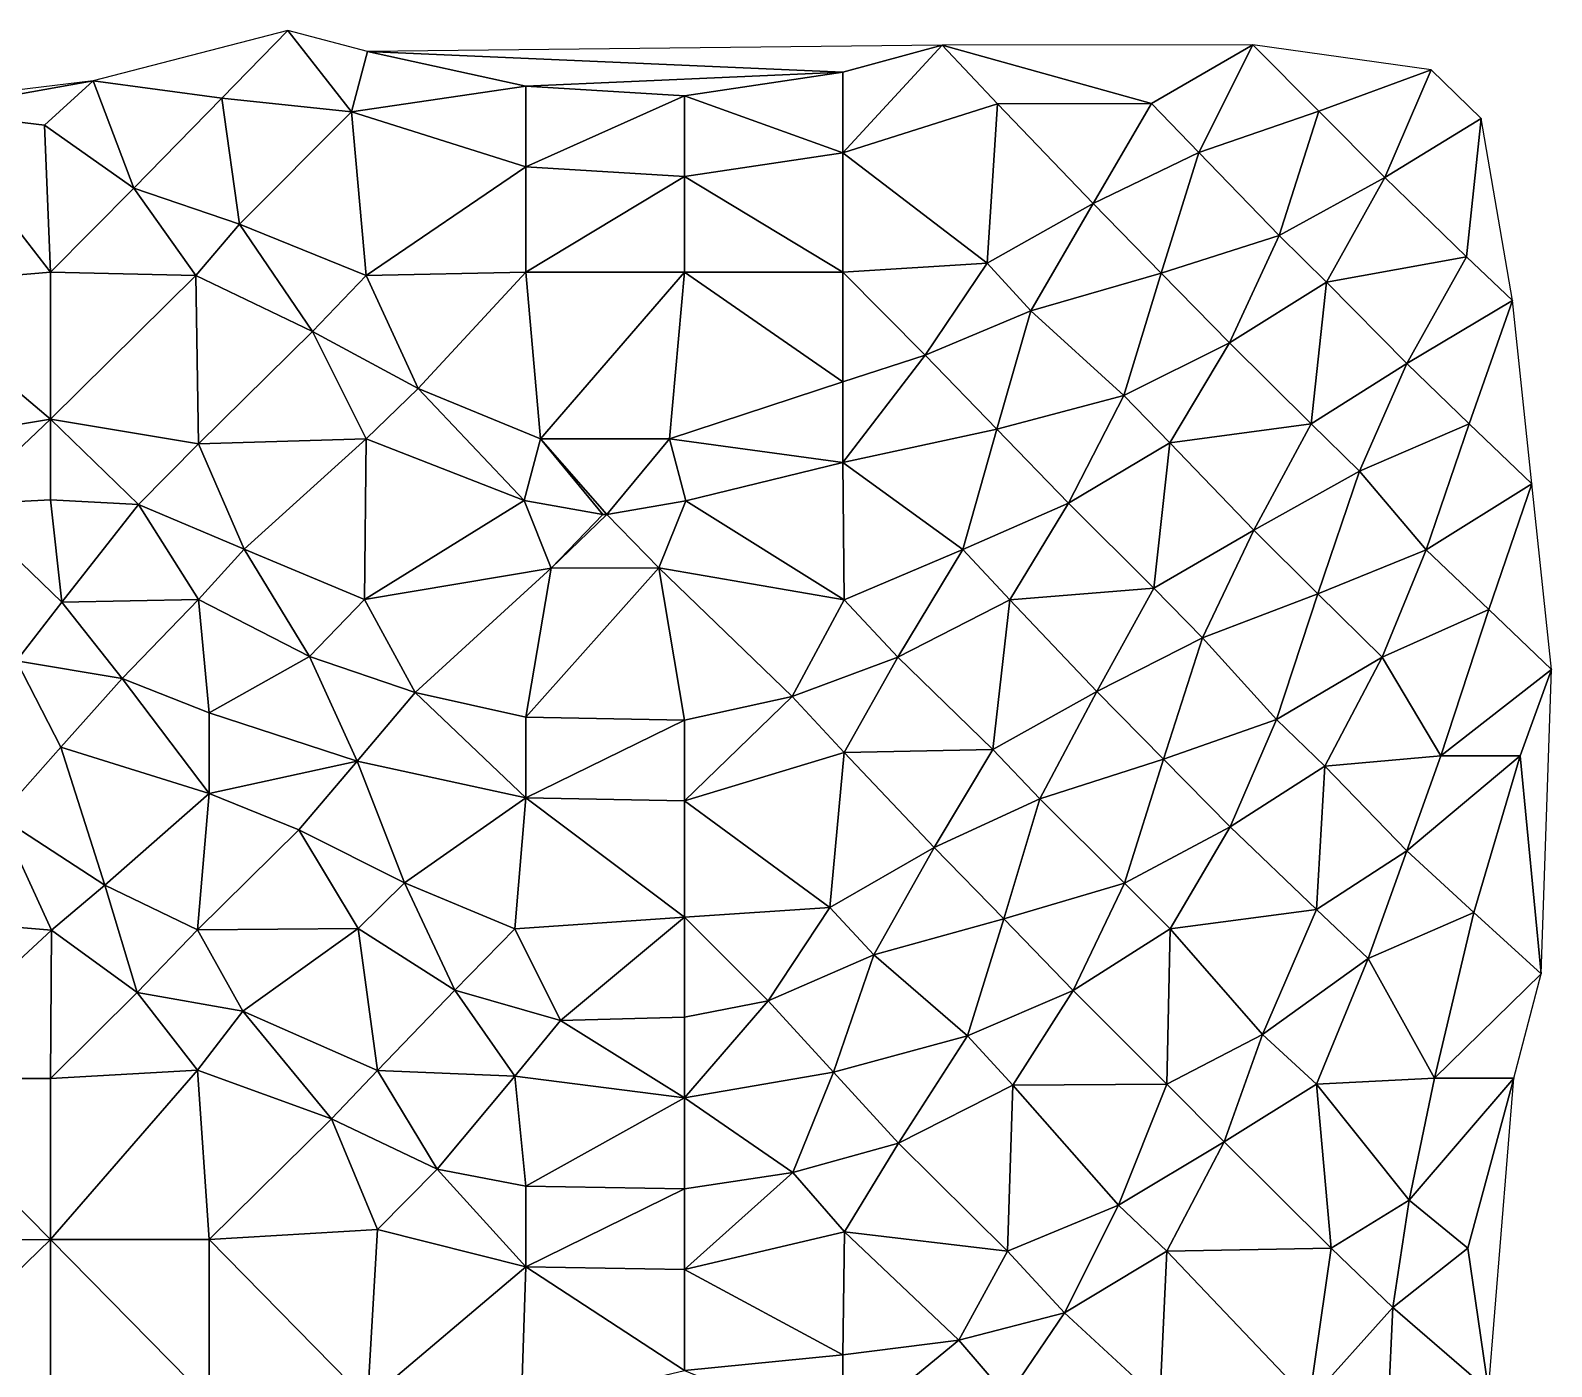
# Model space of a CAD drawing. Header units: metres. Extents: x 246065 to 246544, y 6709082 to 6709570.
# Drawn here: x 246255.7 to 246543.5, y 6709317.1 to 6709569.9 of the extents above; entities that cross this region are included whole.
import ezdxf

# ---------------------------------------------------------------- set-up
doc = ezdxf.new("R2010")
doc.units = ezdxf.units.M

msp = doc.modelspace()

# ---------------------------------------------------------------- linework, layer by layer
for points in [[(246304.37, 6709569.91, 21.31), (246267.54, 6709560.38, 18.82), (246291.9, 6709557.12, 19.97)], [(246316.45, 6709554.53, 20.77), (246304.37, 6709569.91, 21.31), (246291.9, 6709557.12, 19.97)], [(246319.45, 6709565.92, 21.6), (246304.37, 6709569.91, 21.31), (246316.45, 6709554.53, 20.77)], [(246428.21, 6709567.12, 21.48), (246319.45, 6709565.92, 21.6), (246409.4, 6709561.99, 21.83)], [(246428.21, 6709567.12, 21.48), (246409.4, 6709561.99, 21.83), (246409.4, 6709546.73, 20.98)], [(246428.21, 6709567.12, 21.48), (246409.4, 6709546.73, 20.98), (246438.68, 6709556.05, 20.41)], [(246486.98, 6709567.19, 18.32), (246428.21, 6709567.12, 21.48), (246467.81, 6709556.09, 18.85)], [(246467.81, 6709556.09, 18.85), (246428.21, 6709567.12, 21.48), (246438.68, 6709556.05, 20.41)], [(246486.98, 6709567.19, 18.32), (246467.81, 6709556.09, 18.85), (246476.76, 6709546.84, 17.67)], [(246486.98, 6709567.19, 18.32), (246476.76, 6709546.84, 17.67), (246499.48, 6709554.65, 16.61)], [(246486.98, 6709567.19, 18.32), (246499.48, 6709554.65, 16.61), (246520.72, 6709562.45, 15.5)], [(246349.43, 6709559.38, 21.98), (246319.45, 6709565.92, 21.6), (246316.45, 6709554.53, 20.77)], [(246409.4, 6709561.99, 21.83), (246319.45, 6709565.92, 21.6), (246349.43, 6709559.38, 21.98)], [(246267.54, 6709560.38, 18.82), (246220.83, 6709554.71, 14.14), (246235.81, 6709554.71, 15.84)], [(246267.54, 6709560.38, 18.82), (246235.81, 6709554.71, 15.84), (246258.31, 6709552, 17.78)], [(246267.54, 6709560.38, 18.82), (246258.31, 6709552, 17.78), (246275.25, 6709540.04, 18.1)], [(246291.9, 6709557.12, 19.97), (246267.54, 6709560.38, 18.82), (246275.25, 6709540.04, 18.1)], [(246409.4, 6709561.99, 21.83), (246349.43, 6709559.38, 21.98), (246379.42, 6709557.54, 22.08)], [(246409.4, 6709561.99, 21.83), (246379.42, 6709557.54, 22.08), (246409.4, 6709546.73, 20.98)], [(246520.72, 6709562.45, 15.5), (246499.48, 6709554.65, 16.61), (246511.98, 6709542.11, 14.78)], [(246520.72, 6709562.45, 15.5), (246511.98, 6709542.11, 14.78), (246530.17, 6709553.25, 14.08)], [(246349.43, 6709559.38, 21.98), (246316.45, 6709554.53, 20.77), (246349.43, 6709544.12, 21.13)], [(246379.42, 6709557.54, 22.08), (246349.43, 6709559.38, 21.98), (246349.43, 6709544.12, 21.13)], [(246379.42, 6709557.54, 22.08), (246349.43, 6709544.12, 21.13), (246379.42, 6709542.28, 21.26)], [(246409.4, 6709546.73, 20.98), (246379.42, 6709557.54, 22.08), (246379.42, 6709542.28, 21.26)], [(246259.47, 6709524.19, 16.64), (246235.81, 6709554.71, 15.84), (246229.56, 6709521.66, 15.24)], [(246258.31, 6709552, 17.78), (246235.81, 6709554.71, 15.84), (246259.47, 6709524.19, 16.64)], [(246291.9, 6709557.12, 19.97), (246275.25, 6709540.04, 18.1), (246295.25, 6709533.25, 18.49)], [(246316.45, 6709554.53, 20.77), (246291.9, 6709557.12, 19.97), (246295.25, 6709533.25, 18.49)], [(246438.68, 6709556.05, 20.41), (246409.4, 6709546.73, 20.98), (246436.74, 6709525.88, 18.68)], [(246456.77, 6709537.17, 18.29), (246438.68, 6709556.05, 20.41), (246436.74, 6709525.88, 18.68)], [(246467.81, 6709556.09, 18.85), (246438.68, 6709556.05, 20.41), (246456.77, 6709537.17, 18.29)], [(246467.81, 6709556.09, 18.85), (246456.77, 6709537.17, 18.29), (246476.76, 6709546.84, 17.67)], [(246499.48, 6709554.65, 16.61), (246476.76, 6709546.84, 17.67), (246491.99, 6709531.13, 15.55)], [(246499.48, 6709554.65, 16.61), (246491.99, 6709531.13, 15.55), (246511.98, 6709542.11, 14.78)], [(246275.25, 6709540.04, 18.1), (246258.31, 6709552, 17.78), (246259.47, 6709524.19, 16.64)], [(246316.45, 6709554.53, 20.77), (246295.25, 6709533.25, 18.49), (246319.19, 6709523.53, 18.96)], [(246349.43, 6709544.12, 21.13), (246316.45, 6709554.53, 20.77), (246319.19, 6709523.53, 18.96)], [(246530.17, 6709553.25, 14.08), (246511.98, 6709542.11, 14.78), (246527.4, 6709527.07, 12.45)], [(246530.17, 6709553.25, 14.08), (246527.4, 6709527.07, 12.45), (246536.1, 6709518.82, 11.08)], [(246409.4, 6709546.73, 20.98), (246379.42, 6709542.28, 21.26), (246409.4, 6709524.19, 19.72)], [(246436.74, 6709525.88, 18.68), (246409.4, 6709546.73, 20.98), (246409.4, 6709524.19, 19.72)], [(246456.77, 6709537.17, 18.29), (246469.66, 6709523.98, 16.64), (246476.76, 6709546.84, 17.67)], [(246491.99, 6709531.13, 15.55), (246476.76, 6709546.84, 17.67), (246469.66, 6709523.98, 16.64)], [(246349.43, 6709544.12, 21.13), (246319.19, 6709523.53, 18.96), (246349.43, 6709524.19, 20.1)], [(246379.42, 6709542.28, 21.26), (246349.43, 6709544.12, 21.13), (246349.43, 6709524.19, 20.1)], [(246379.42, 6709542.28, 21.26), (246349.43, 6709524.19, 20.1), (246379.42, 6709524.19, 20.33)], [(246409.4, 6709524.19, 19.72), (246379.42, 6709542.28, 21.26), (246379.42, 6709524.19, 20.33)], [(246511.98, 6709542.11, 14.78), (246491.99, 6709531.13, 15.55), (246500.93, 6709522.25, 14.27)], [(246527.4, 6709527.07, 12.45), (246511.98, 6709542.11, 14.78), (246500.93, 6709522.25, 14.27)], [(246275.25, 6709540.04, 18.1), (246259.47, 6709524.19, 16.64), (246286.94, 6709523.53, 17.48)], [(246295.25, 6709533.25, 18.49), (246275.25, 6709540.04, 18.1), (246286.94, 6709523.53, 17.48)], [(246456.77, 6709537.17, 18.29), (246436.74, 6709525.88, 18.68), (246444.97, 6709516.83, 17.66)], [(246456.77, 6709537.17, 18.29), (246444.97, 6709516.83, 17.66), (246469.66, 6709523.98, 16.64)], [(246309.02, 6709512.91, 17.88), (246295.25, 6709533.25, 18.49), (246286.94, 6709523.53, 17.48)], [(246319.19, 6709523.53, 18.96), (246295.25, 6709533.25, 18.49), (246309.02, 6709512.91, 17.88)], [(246491.99, 6709531.13, 15.55), (246469.66, 6709523.98, 16.64), (246482.55, 6709510.78, 14.84)], [(246491.99, 6709531.13, 15.55), (246482.55, 6709510.78, 14.84), (246500.93, 6709522.25, 14.27)], [(246436.74, 6709525.88, 18.68), (246409.4, 6709524.19, 19.72), (246424.98, 6709508.46, 18.17)], [(246436.74, 6709525.88, 18.68), (246424.98, 6709508.46, 18.17), (246444.97, 6709516.83, 17.66)], [(246527.4, 6709527.07, 12.45), (246500.93, 6709522.25, 14.27), (246516.11, 6709506.86, 11.94)], [(246527.4, 6709527.07, 12.45), (246516.11, 6709506.86, 11.94), (246536.1, 6709518.82, 11.08)], [(246259.47, 6709524.19, 16.64), (246229.56, 6709521.66, 15.24), (246259.48, 6709496.36, 15.52)], [(246286.94, 6709523.53, 17.48), (246259.47, 6709524.19, 16.64), (246259.48, 6709496.36, 15.52)], [(246286.94, 6709523.53, 17.48), (246259.48, 6709496.36, 15.52), (246287.47, 6709491.71, 15.85)], [(246309.02, 6709512.91, 17.88), (246286.94, 6709523.53, 17.48), (246287.47, 6709491.71, 15.85)], [(246319.19, 6709523.53, 18.96), (246309.02, 6709512.91, 17.88), (246329.01, 6709502.15, 18.42)], [(246349.43, 6709524.19, 20.1), (246319.19, 6709523.53, 18.96), (246329.01, 6709502.15, 18.42)], [(246349.43, 6709524.19, 20.1), (246329.01, 6709502.15, 18.42), (246352.16, 6709492.65, 18.79)], [(246379.42, 6709524.19, 20.33), (246349.43, 6709524.19, 20.1), (246352.16, 6709492.65, 18.79)], [(246379.42, 6709524.19, 20.33), (246352.16, 6709492.65, 18.79), (246376.61, 6709492.6, 18.79)], [(246379.42, 6709524.19, 20.33), (246376.61, 6709492.6, 18.79), (246409.4, 6709503.42, 18.52)], [(246409.4, 6709524.19, 19.72), (246379.42, 6709524.19, 20.33), (246409.4, 6709503.42, 18.52)], [(246424.98, 6709508.46, 18.17), (246409.4, 6709524.19, 19.72), (246409.4, 6709503.42, 18.52)], [(246469.66, 6709523.98, 16.64), (246444.97, 6709516.83, 17.66), (246462.56, 6709500.83, 15.53)], [(246469.66, 6709523.98, 16.64), (246462.56, 6709500.83, 15.53), (246482.55, 6709510.78, 14.84)], [(246259.48, 6709496.36, 15.52), (246229.56, 6709521.66, 15.24), (246231.26, 6709491.69, 15.73)], [(246500.93, 6709522.25, 14.27), (246482.55, 6709510.78, 14.84), (246498.03, 6709495.48, 12.6)], [(246500.93, 6709522.25, 14.27), (246498.03, 6709495.48, 12.6), (246516.11, 6709506.86, 11.94)], [(246516.11, 6709506.86, 11.94), (246527.94, 6709495.47, 10.1), (246536.1, 6709518.82, 11.08)], [(246536.1, 6709518.82, 11.08), (246527.94, 6709495.47, 10.1), (246539.77, 6709484.09, 8.2)], [(246444.97, 6709516.83, 17.66), (246424.98, 6709508.46, 18.17), (246438.54, 6709494.46, 16.6)], [(246444.97, 6709516.83, 17.66), (246438.54, 6709494.46, 16.6), (246462.56, 6709500.83, 15.53)], [(246309.02, 6709512.91, 17.88), (246287.47, 6709491.71, 15.85), (246319.18, 6709492.65, 17.62)], [(246309.02, 6709512.91, 17.88), (246319.18, 6709492.65, 17.62), (246329.01, 6709502.15, 18.42)], [(246482.55, 6709510.78, 14.84), (246462.56, 6709500.83, 15.53), (246471.28, 6709491.86, 14.34)], [(246498.03, 6709495.48, 12.6), (246482.55, 6709510.78, 14.84), (246471.28, 6709491.86, 14.34)], [(246424.98, 6709508.46, 18.17), (246409.4, 6709503.42, 18.52), (246409.41, 6709488.16, 17.63)], [(246424.98, 6709508.46, 18.17), (246409.41, 6709488.16, 17.63), (246438.54, 6709494.46, 16.6)], [(246516.11, 6709506.86, 11.94), (246498.03, 6709495.48, 12.6), (246507.14, 6709486.51, 11.22)], [(246516.11, 6709506.86, 11.94), (246507.14, 6709486.51, 11.22), (246527.94, 6709495.47, 10.1)], [(246409.4, 6709503.42, 18.52), (246376.61, 6709492.6, 18.79), (246409.41, 6709488.16, 17.63)], [(246329.01, 6709502.15, 18.42), (246319.18, 6709492.65, 17.62), (246349.1, 6709480.95, 18.22)], [(246352.16, 6709492.65, 18.79), (246329.01, 6709502.15, 18.42), (246349.1, 6709480.95, 18.22)], [(246462.56, 6709500.83, 15.53), (246438.54, 6709494.46, 16.6), (246452.1, 6709480.48, 14.83)], [(246462.56, 6709500.83, 15.53), (246452.1, 6709480.48, 14.83), (246471.28, 6709491.86, 14.34)], [(246259.48, 6709496.36, 15.52), (246231.26, 6709491.69, 15.73), (246242.44, 6709480.19, 14.9)], [(246259.48, 6709496.36, 15.52), (246242.44, 6709480.19, 14.9), (246259.48, 6709481.11, 14.64)], [(246287.47, 6709491.71, 15.85), (246259.48, 6709496.36, 15.52), (246276.13, 6709480.22, 14.87)], [(246276.13, 6709480.22, 14.87), (246259.48, 6709496.36, 15.52), (246259.48, 6709481.11, 14.64)], [(246438.54, 6709494.46, 16.6), (246409.41, 6709488.16, 17.63), (246432.11, 6709471.67, 15.44)], [(246438.54, 6709494.46, 16.6), (246432.11, 6709471.67, 15.44), (246452.1, 6709480.48, 14.83)], [(246498.03, 6709495.48, 12.6), (246471.28, 6709491.86, 14.34), (246487.15, 6709475.34, 12.01)], [(246498.03, 6709495.48, 12.6), (246487.15, 6709475.34, 12.01), (246507.14, 6709486.51, 11.22)], [(246527.94, 6709495.47, 10.1), (246507.14, 6709486.51, 11.22), (246519.78, 6709471.64, 9.1)], [(246527.94, 6709495.47, 10.1), (246519.78, 6709471.64, 9.1), (246539.77, 6709484.09, 8.2)], [(246287.47, 6709491.71, 15.85), (246276.13, 6709480.22, 14.87), (246296.12, 6709471.76, 15.34)], [(246319.18, 6709492.65, 17.62), (246287.47, 6709491.71, 15.85), (246296.12, 6709471.76, 15.34)], [(246319.18, 6709492.65, 17.62), (246296.12, 6709471.76, 15.34), (246318.86, 6709462.2, 16.3)], [(246349.1, 6709480.95, 18.22), (246319.18, 6709492.65, 17.62), (246318.86, 6709462.2, 16.3)], [(246352.16, 6709492.65, 18.79), (246349.1, 6709480.95, 18.22), (246363.98, 6709478.33, 18.14)], [(246376.61, 6709492.6, 18.79), (246352.16, 6709492.65, 18.79), (246364.74, 6709478.33, 18.14)], [(246364.74, 6709478.33, 18.14), (246352.16, 6709492.65, 18.79), (246363.98, 6709478.33, 18.14)], [(246376.61, 6709492.6, 18.79), (246364.74, 6709478.33, 18.14), (246379.66, 6709480.89, 18.12)], [(246376.61, 6709492.6, 18.79), (246379.66, 6709480.89, 18.12), (246409.41, 6709488.16, 17.63)], [(246471.28, 6709491.86, 14.34), (246452.1, 6709480.48, 14.83), (246468.22, 6709464.36, 12.63)], [(246487.15, 6709475.34, 12.01), (246471.28, 6709491.86, 14.34), (246468.22, 6709464.36, 12.63)], [(246409.41, 6709488.16, 17.63), (246379.66, 6709480.89, 18.12), (246409.65, 6709462.16, 16)], [(246432.11, 6709471.67, 15.44), (246409.41, 6709488.16, 17.63), (246409.65, 6709462.16, 16)], [(246487.15, 6709475.34, 12.01), (246499.3, 6709463.32, 10.22), (246507.14, 6709486.51, 11.22)], [(246519.78, 6709471.64, 9.1), (246507.14, 6709486.51, 11.22), (246499.3, 6709463.32, 10.22)], [(246539.77, 6709484.09, 8.2), (246519.78, 6709471.64, 9.1), (246531.65, 6709460.31, 7.25)], [(246539.77, 6709484.09, 8.2), (246531.65, 6709460.31, 7.25), (246543.52, 6709448.98, 5.37)], [(246259.48, 6709481.11, 14.64), (246242.44, 6709480.19, 14.9), (246261.6, 6709461.73, 12.84)], [(246261.6, 6709461.73, 12.84), (246242.44, 6709480.19, 14.9), (246253.01, 6709450.59, 11.25)], [(246276.13, 6709480.22, 14.87), (246259.48, 6709481.11, 14.64), (246261.6, 6709461.73, 12.84)], [(246276.13, 6709480.22, 14.87), (246261.6, 6709461.73, 12.84), (246287.46, 6709462.22, 14.17)], [(246276.13, 6709480.22, 14.87), (246287.46, 6709462.22, 14.17), (246296.12, 6709471.76, 15.34)], [(246349.1, 6709480.95, 18.22), (246318.86, 6709462.2, 16.3), (246354.2, 6709468.18, 17.68)], [(246363.98, 6709478.33, 18.14), (246349.1, 6709480.95, 18.22), (246354.2, 6709468.18, 17.68)], [(246364.74, 6709478.33, 18.14), (246374.58, 6709468.19, 17.54), (246379.66, 6709480.89, 18.12)], [(246409.65, 6709462.16, 16), (246379.66, 6709480.89, 18.12), (246374.58, 6709468.19, 17.54)], [(246452.1, 6709480.48, 14.83), (246432.11, 6709471.67, 15.44), (246441.02, 6709462.16, 14.28)], [(246468.22, 6709464.36, 12.63), (246452.1, 6709480.48, 14.83), (246441.02, 6709462.16, 14.28)], [(246364.74, 6709478.33, 18.14), (246363.98, 6709478.33, 18.14), (246354.2, 6709468.18, 17.68)], [(246364.74, 6709478.33, 18.14), (246354.2, 6709468.18, 17.68), (246374.58, 6709468.19, 17.54)], [(246487.15, 6709475.34, 12.01), (246468.22, 6709464.36, 12.63), (246477.45, 6709454.99, 11.3)], [(246487.15, 6709475.34, 12.01), (246477.45, 6709454.99, 11.3), (246499.3, 6709463.32, 10.22)], [(246308.49, 6709451.41, 14.81), (246296.12, 6709471.76, 15.34), (246287.46, 6709462.22, 14.17)], [(246318.86, 6709462.2, 16.3), (246296.12, 6709471.76, 15.34), (246308.49, 6709451.41, 14.81)], [(246432.11, 6709471.67, 15.44), (246409.65, 6709462.16, 16), (246419.8, 6709451.32, 14.75)], [(246432.11, 6709471.67, 15.44), (246419.8, 6709451.32, 14.75), (246441.02, 6709462.16, 14.28)], [(246519.78, 6709471.64, 9.1), (246499.3, 6709463.32, 10.22), (246511.44, 6709451.3, 8.38)], [(246519.78, 6709471.64, 9.1), (246511.44, 6709451.3, 8.38), (246531.65, 6709460.31, 7.25)], [(246354.2, 6709468.18, 17.68), (246318.86, 6709462.2, 16.3), (246328.49, 6709444.62, 15.33)], [(246354.2, 6709468.18, 17.68), (246328.49, 6709444.62, 15.33), (246349.43, 6709439.96, 15.64)], [(246374.58, 6709468.19, 17.54), (246354.2, 6709468.18, 17.68), (246349.43, 6709439.96, 15.64)], [(246374.58, 6709468.19, 17.54), (246349.43, 6709439.96, 15.64), (246379.42, 6709439.38, 15.67)], [(246409.65, 6709462.16, 16), (246374.58, 6709468.19, 17.54), (246399.81, 6709443.86, 15.24)], [(246374.58, 6709468.19, 17.54), (246379.42, 6709439.38, 15.67), (246399.81, 6709443.86, 15.24)], [(246468.22, 6709464.36, 12.63), (246441.02, 6709462.16, 14.28), (246457.46, 6709444.82, 12)], [(246468.22, 6709464.36, 12.63), (246457.46, 6709444.82, 12), (246477.45, 6709454.99, 11.3)], [(246499.3, 6709463.32, 10.22), (246477.45, 6709454.99, 11.3), (246491.45, 6709439.55, 9.18)], [(246499.3, 6709463.32, 10.22), (246491.45, 6709439.55, 9.18), (246511.44, 6709451.3, 8.38)], [(246261.6, 6709461.73, 12.84), (246253.01, 6709450.59, 11.25), (246273, 6709447.29, 11.83)], [(246287.46, 6709462.22, 14.17), (246261.6, 6709461.73, 12.84), (246273, 6709447.29, 11.83)], [(246287.46, 6709462.22, 14.17), (246273, 6709447.29, 11.83), (246289.46, 6709440.77, 12.46)], [(246308.49, 6709451.41, 14.81), (246287.46, 6709462.22, 14.17), (246289.46, 6709440.77, 12.46)], [(246318.86, 6709462.2, 16.3), (246308.49, 6709451.41, 14.81), (246328.49, 6709444.62, 15.33)], [(246409.65, 6709462.16, 16), (246399.81, 6709443.86, 15.24), (246419.8, 6709451.32, 14.75)], [(246441.02, 6709462.16, 14.28), (246419.8, 6709451.32, 14.75), (246437.77, 6709433.85, 12.53)], [(246441.02, 6709462.16, 14.28), (246437.77, 6709433.85, 12.53), (246457.46, 6709444.82, 12)], [(246531.65, 6709460.31, 7.25), (246511.44, 6709451.3, 8.38), (246522.56, 6709432.65, 6.17)], [(246531.65, 6709460.31, 7.25), (246522.56, 6709432.65, 6.17), (246543.52, 6709448.98, 5.37)], [(246477.45, 6709454.99, 11.3), (246457.46, 6709444.82, 12), (246470.06, 6709432.01, 10.25)], [(246477.45, 6709454.99, 11.3), (246470.06, 6709432.01, 10.25), (246491.45, 6709439.55, 9.18)], [(246308.49, 6709451.41, 14.81), (246289.46, 6709440.77, 12.46), (246317.48, 6709431.64, 13.47)], [(246308.49, 6709451.41, 14.81), (246317.48, 6709431.64, 13.47), (246328.49, 6709444.62, 15.33)], [(246419.8, 6709451.32, 14.75), (246399.81, 6709443.86, 15.24), (246409.65, 6709433.27, 14.1)], [(246437.77, 6709433.85, 12.53), (246419.8, 6709451.32, 14.75), (246409.65, 6709433.27, 14.1)], [(246511.44, 6709451.3, 8.38), (246491.45, 6709439.55, 9.18), (246500.61, 6709430.68, 7.88)], [(246511.44, 6709451.3, 8.38), (246500.61, 6709430.68, 7.88), (246522.56, 6709432.65, 6.17)], [(246253.01, 6709450.59, 11.25), (246249.75, 6709421.14, 8.05), (246261.4, 6709434.26, 9.6)], [(246253.01, 6709450.59, 11.25), (246261.4, 6709434.26, 9.6), (246273, 6709447.29, 11.83)], [(246543.52, 6709448.98, 5.37), (246522.56, 6709432.65, 6.17), (246537.56, 6709432.65, 4.82)], [(246543.52, 6709448.98, 5.37), (246537.56, 6709432.65, 4.82), (246541.52, 6709391.42, 2)], [(246273, 6709447.29, 11.83), (246261.4, 6709434.26, 9.6), (246289.47, 6709425.51, 11.14)], [(246289.46, 6709440.77, 12.46), (246273, 6709447.29, 11.83), (246289.47, 6709425.51, 11.14)], [(246349.43, 6709424.71, 14.5), (246328.49, 6709444.62, 15.33), (246317.48, 6709431.64, 13.47)], [(246349.43, 6709439.96, 15.64), (246328.49, 6709444.62, 15.33), (246349.43, 6709424.71, 14.5)], [(246399.81, 6709443.86, 15.24), (246379.42, 6709439.38, 15.67), (246379.42, 6709424.12, 14.78)], [(246399.81, 6709443.86, 15.24), (246379.42, 6709424.12, 14.78), (246409.65, 6709433.27, 14.1)], [(246457.46, 6709444.82, 12), (246437.77, 6709433.85, 12.53), (246446.68, 6709424.48, 11.31)], [(246457.46, 6709444.82, 12), (246446.68, 6709424.48, 11.31), (246470.06, 6709432.01, 10.25)], [(246317.48, 6709431.64, 13.47), (246289.46, 6709440.77, 12.46), (246289.47, 6709425.51, 11.14)], [(246379.42, 6709439.38, 15.67), (246349.43, 6709439.96, 15.64), (246349.43, 6709424.71, 14.5)], [(246491.45, 6709439.55, 9.18), (246470.06, 6709432.01, 10.25), (246482.67, 6709419.2, 8.49)], [(246491.45, 6709439.55, 9.18), (246482.67, 6709419.2, 8.49), (246500.61, 6709430.68, 7.88)], [(246379.42, 6709439.38, 15.67), (246349.43, 6709424.71, 14.5), (246379.42, 6709424.12, 14.78)], [(246261.4, 6709434.26, 9.6), (246249.75, 6709421.14, 8.05), (246269.73, 6709408.2, 9.11)], [(246289.47, 6709425.51, 11.14), (246261.4, 6709434.26, 9.6), (246269.73, 6709408.2, 9.11)], [(246437.77, 6709433.85, 12.53), (246409.65, 6709433.27, 14.1), (246426.69, 6709415.32, 11.93)], [(246437.77, 6709433.85, 12.53), (246426.69, 6709415.32, 11.93), (246446.68, 6709424.48, 11.31)], [(246317.48, 6709431.64, 13.47), (246289.47, 6709425.51, 11.14), (246306.46, 6709418.66, 11.68)], [(246317.48, 6709431.64, 13.47), (246306.46, 6709418.66, 11.68), (246326.46, 6709408.64, 12.07)], [(246349.43, 6709424.71, 14.5), (246317.48, 6709431.64, 13.47), (246326.46, 6709408.64, 12.07)], [(246409.65, 6709433.27, 14.1), (246379.42, 6709424.12, 14.78), (246406.94, 6709403.94, 12.37)], [(246426.69, 6709415.32, 11.93), (246409.65, 6709433.27, 14.1), (246406.94, 6709403.94, 12.37)], [(246470.06, 6709432.01, 10.25), (246446.68, 6709424.48, 11.31), (246462.68, 6709408.56, 9.2)], [(246470.06, 6709432.01, 10.25), (246462.68, 6709408.56, 9.2), (246482.67, 6709419.2, 8.49)], [(246522.56, 6709432.65, 6.17), (246500.61, 6709430.68, 7.88), (246516.12, 6709414.65, 5.59)], [(246516.12, 6709414.65, 5.59), (246528.82, 6709403.03, 3.81), (246537.56, 6709432.65, 4.82)], [(246522.56, 6709432.65, 6.17), (246516.12, 6709414.65, 5.59), (246537.56, 6709432.65, 4.82)], [(246537.56, 6709432.65, 4.82), (246528.82, 6709403.03, 3.81), (246541.52, 6709391.42, 2)], [(246500.61, 6709430.68, 7.88), (246482.67, 6709419.2, 8.49), (246499.05, 6709403.54, 6.3)], [(246516.12, 6709414.65, 5.59), (246500.61, 6709430.68, 7.88), (246499.05, 6709403.54, 6.3)], [(246289.47, 6709425.51, 11.14), (246269.73, 6709408.2, 9.11), (246287.28, 6709399.69, 9.52)], [(246306.46, 6709418.66, 11.68), (246289.47, 6709425.51, 11.14), (246287.28, 6709399.69, 9.52)], [(246349.43, 6709424.71, 14.5), (246326.46, 6709408.64, 12.07), (246347.36, 6709399.91, 13.16)], [(246379.42, 6709402.12, 13.6), (246349.43, 6709424.71, 14.5), (246347.36, 6709399.91, 13.16)], [(246379.42, 6709424.12, 14.78), (246349.43, 6709424.71, 14.5), (246379.42, 6709402.12, 13.6)], [(246406.94, 6709403.94, 12.37), (246379.42, 6709424.12, 14.78), (246379.42, 6709402.12, 13.6)], [(246426.69, 6709415.32, 11.93), (246439.84, 6709401.77, 10.21), (246446.68, 6709424.48, 11.31)], [(246462.68, 6709408.56, 9.2), (246446.68, 6709424.48, 11.31), (246439.84, 6709401.77, 10.21)], [(246249.75, 6709421.14, 8.05), (246229.44, 6709402.17, 6.2), (246259.64, 6709399.65, 8.27)], [(246249.75, 6709421.14, 8.05), (246259.64, 6709399.65, 8.27), (246269.73, 6709408.2, 9.11)], [(246306.46, 6709418.66, 11.68), (246287.28, 6709399.69, 9.52), (246317.67, 6709399.94, 10.91)], [(246326.46, 6709408.64, 12.07), (246306.46, 6709418.66, 11.68), (246317.67, 6709399.94, 10.91)], [(246482.67, 6709419.2, 8.49), (246462.68, 6709408.56, 9.2), (246471.35, 6709399.89, 8.07)], [(246499.05, 6709403.54, 6.3), (246482.67, 6709419.2, 8.49), (246471.35, 6709399.89, 8.07)], [(246426.69, 6709415.32, 11.93), (246406.94, 6709403.94, 12.37), (246415.28, 6709394.98, 11.26)], [(246426.69, 6709415.32, 11.93), (246415.28, 6709394.98, 11.26), (246439.84, 6709401.77, 10.21)], [(246516.12, 6709414.65, 5.59), (246499.05, 6709403.54, 6.3), (246508.83, 6709394.31, 5.02)], [(246516.12, 6709414.65, 5.59), (246508.83, 6709394.31, 5.02), (246528.82, 6709403.03, 3.81)], [(246275.83, 6709387.87, 8.59), (246269.73, 6709408.2, 9.11), (246259.64, 6709399.65, 8.27)], [(246287.28, 6709399.69, 9.52), (246269.73, 6709408.2, 9.11), (246275.83, 6709387.87, 8.59)], [(246326.46, 6709408.64, 12.07), (246317.67, 6709399.94, 10.91), (246335.98, 6709388.28, 11.73)], [(246347.36, 6709399.91, 13.16), (246326.46, 6709408.64, 12.07), (246335.98, 6709388.28, 11.73)], [(246462.68, 6709408.56, 9.2), (246439.84, 6709401.77, 10.21), (246452.99, 6709388.22, 8.53)], [(246462.68, 6709408.56, 9.2), (246452.99, 6709388.22, 8.53), (246471.35, 6709399.89, 8.07)], [(246259.64, 6709399.65, 8.27), (246229.44, 6709402.17, 6.2), (246229.38, 6709371.61, 5.5)], [(246379.42, 6709402.12, 13.6), (246347.36, 6709399.91, 13.16), (246355.95, 6709382.55, 12.52)], [(246379.42, 6709402.12, 13.6), (246355.95, 6709382.55, 12.52), (246379.42, 6709383.18, 12.4)], [(246406.94, 6709403.94, 12.37), (246379.42, 6709402.12, 13.6), (246395.29, 6709386.28, 11.84)], [(246379.42, 6709402.12, 13.6), (246379.42, 6709383.18, 12.4), (246395.29, 6709386.28, 11.84)], [(246406.94, 6709403.94, 12.37), (246395.29, 6709386.28, 11.84), (246415.28, 6709394.98, 11.26)], [(246499.05, 6709403.54, 6.3), (246471.35, 6709399.89, 8.07), (246488.84, 6709379.94, 5.76)], [(246499.05, 6709403.54, 6.3), (246488.84, 6709379.94, 5.76), (246508.83, 6709394.31, 5.02)], [(246528.82, 6709403.03, 3.81), (246508.83, 6709394.31, 5.02), (246521.38, 6709371.62, 2.85)], [(246528.82, 6709403.03, 3.81), (246521.38, 6709371.62, 2.85), (246541.52, 6709391.42, 2)], [(246259.64, 6709399.65, 8.27), (246229.38, 6709371.61, 5.5), (246259.47, 6709371.61, 7.07)], [(246275.83, 6709387.87, 8.59), (246259.64, 6709399.65, 8.27), (246259.47, 6709371.61, 7.07)], [(246287.28, 6709399.69, 9.52), (246275.83, 6709387.87, 8.59), (246295.83, 6709384.31, 8.7)], [(246317.67, 6709399.94, 10.91), (246287.28, 6709399.69, 9.52), (246295.83, 6709384.31, 8.7)], [(246317.67, 6709399.94, 10.91), (246295.83, 6709384.31, 8.7), (246321.35, 6709373.13, 9.33)], [(246335.98, 6709388.28, 11.73), (246317.67, 6709399.94, 10.91), (246321.35, 6709373.13, 9.33)], [(246347.36, 6709399.91, 13.16), (246335.98, 6709388.28, 11.73), (246355.95, 6709382.55, 12.52)], [(246439.84, 6709401.77, 10.21), (246415.28, 6709394.98, 11.26), (246433, 6709379.66, 9.16)], [(246439.84, 6709401.77, 10.21), (246433, 6709379.66, 9.16), (246452.99, 6709388.22, 8.53)], [(246471.35, 6709399.89, 8.07), (246452.99, 6709388.22, 8.53), (246470.68, 6709370.51, 6.45)], [(246488.84, 6709379.94, 5.76), (246471.35, 6709399.89, 8.07), (246470.68, 6709370.51, 6.45)], [(246395.29, 6709386.28, 11.84), (246407.62, 6709372.79, 10.16), (246415.28, 6709394.98, 11.26)], [(246433, 6709379.66, 9.16), (246415.28, 6709394.98, 11.26), (246407.62, 6709372.79, 10.16)], [(246508.83, 6709394.31, 5.02), (246488.84, 6709379.94, 5.76), (246499.05, 6709370.51, 4.59)], [(246508.83, 6709394.31, 5.02), (246499.05, 6709370.51, 4.59), (246521.38, 6709371.62, 2.85)], [(246541.52, 6709391.42, 2), (246521.38, 6709371.62, 2.85), (246536.38, 6709371.62, 1.51)], [(246275.83, 6709387.87, 8.59), (246259.47, 6709371.61, 7.07), (246287.3, 6709373.14, 7.49)], [(246275.83, 6709387.87, 8.59), (246287.3, 6709373.14, 7.49), (246295.83, 6709384.31, 8.7)], [(246335.98, 6709388.28, 11.73), (246321.35, 6709373.13, 9.33), (246347.34, 6709372.04, 11.48)], [(246355.95, 6709382.55, 12.52), (246335.98, 6709388.28, 11.73), (246347.34, 6709372.04, 11.48)], [(246452.99, 6709388.22, 8.53), (246433, 6709379.66, 9.16), (246441.55, 6709370.34, 8.07)], [(246452.99, 6709388.22, 8.53), (246441.55, 6709370.34, 8.07), (246470.68, 6709370.51, 6.45)], [(246395.29, 6709386.28, 11.84), (246379.42, 6709383.18, 12.4), (246379.42, 6709367.91, 11.11)], [(246395.29, 6709386.28, 11.84), (246379.42, 6709367.91, 11.11), (246407.62, 6709372.79, 10.16)], [(246312.63, 6709363.97, 7.87), (246295.83, 6709384.31, 8.7), (246287.3, 6709373.14, 7.49)], [(246321.35, 6709373.13, 9.33), (246295.83, 6709384.31, 8.7), (246312.63, 6709363.97, 7.87)], [(246355.95, 6709382.55, 12.52), (246347.34, 6709372.04, 11.48), (246379.42, 6709367.91, 11.11)], [(246379.42, 6709383.18, 12.4), (246355.95, 6709382.55, 12.52), (246379.42, 6709367.91, 11.11)], [(246433, 6709379.66, 9.16), (246407.62, 6709372.79, 10.16), (246419.93, 6709359.32, 8.41)], [(246433, 6709379.66, 9.16), (246419.93, 6709359.32, 8.41), (246441.55, 6709370.34, 8.07)], [(246488.84, 6709379.94, 5.76), (246470.68, 6709370.51, 6.45), (246481.55, 6709359.59, 5.29)], [(246488.84, 6709379.94, 5.76), (246481.55, 6709359.59, 5.29), (246499.05, 6709370.51, 4.59)], [(246259.47, 6709341.12, 6.58), (246229.38, 6709371.61, 5.5), (246229.17, 6709341.02, 5.69)], [(246259.47, 6709371.61, 7.07), (246229.38, 6709371.61, 5.5), (246259.47, 6709341.12, 6.58)], [(246287.3, 6709373.14, 7.49), (246259.47, 6709371.61, 7.07), (246259.47, 6709341.12, 6.58)], [(246287.3, 6709373.14, 7.49), (246259.47, 6709341.12, 6.58), (246289.48, 6709341.13, 6.19)], [(246312.63, 6709363.97, 7.87), (246287.3, 6709373.14, 7.49), (246289.48, 6709341.13, 6.19)], [(246321.35, 6709373.13, 9.33), (246312.63, 6709363.97, 7.87), (246332.62, 6709354.46, 8.76)], [(246347.34, 6709372.04, 11.48), (246321.35, 6709373.13, 9.33), (246332.62, 6709354.46, 8.76)], [(246347.34, 6709372.04, 11.48), (246332.62, 6709354.46, 8.76), (246349.42, 6709351.19, 9.48)], [(246379.42, 6709367.91, 11.11), (246347.34, 6709372.04, 11.48), (246349.42, 6709351.19, 9.48)], [(246407.62, 6709372.79, 10.16), (246379.42, 6709367.91, 11.11), (246399.95, 6709353.77, 8.89)], [(246407.62, 6709372.79, 10.16), (246399.95, 6709353.77, 8.89), (246419.93, 6709359.32, 8.41)], [(246441.55, 6709370.34, 8.07), (246419.93, 6709359.32, 8.41), (246440.55, 6709338.9, 6.19)], [(246461.56, 6709347.59, 5.83), (246441.55, 6709370.34, 8.07), (246440.55, 6709338.9, 6.19)], [(246470.68, 6709370.51, 6.45), (246441.55, 6709370.34, 8.07), (246461.56, 6709347.59, 5.83)], [(246470.68, 6709370.51, 6.45), (246461.56, 6709347.59, 5.83), (246481.55, 6709359.59, 5.29)], [(246499.05, 6709370.51, 4.59), (246481.55, 6709359.59, 5.29), (246501.82, 6709339.49, 3.31)], [(246521.38, 6709371.62, 2.85), (246499.05, 6709370.51, 4.59), (246516.55, 6709348.59, 2.43)], [(246516.55, 6709348.59, 2.43), (246499.05, 6709370.51, 4.59), (246501.82, 6709339.49, 3.31)], [(246536.38, 6709371.62, 1.51), (246516.55, 6709348.59, 2.43), (246527.67, 6709339.49, 1.2)], [(246521.38, 6709371.62, 2.85), (246516.55, 6709348.59, 2.43), (246536.38, 6709371.62, 1.51)], [(246536.38, 6709371.62, 1.51), (246527.67, 6709339.49, 1.2), (246531.6, 6709312.58, 0.31)], [(246379.42, 6709367.91, 11.11), (246349.42, 6709351.19, 9.48), (246379.42, 6709350.69, 9.38)], [(246399.95, 6709353.77, 8.89), (246379.42, 6709367.91, 11.11), (246379.42, 6709350.69, 9.38)], [(246312.63, 6709363.97, 7.87), (246289.48, 6709341.13, 6.19), (246321.36, 6709343.01, 7.08)], [(246312.63, 6709363.97, 7.87), (246321.36, 6709343.01, 7.08), (246332.62, 6709354.46, 8.76)], [(246419.93, 6709359.32, 8.41), (246399.95, 6709353.77, 8.89), (246409.73, 6709342.6, 7.46)], [(246440.55, 6709338.9, 6.19), (246419.93, 6709359.32, 8.41), (246409.73, 6709342.6, 7.46)], [(246461.56, 6709347.59, 5.83), (246470.68, 6709338.89, 5.09), (246481.55, 6709359.59, 5.29)], [(246501.82, 6709339.49, 3.31), (246481.55, 6709359.59, 5.29), (246470.68, 6709338.89, 5.09)], [(246349.42, 6709335.94, 7.91), (246332.62, 6709354.46, 8.76), (246321.36, 6709343.01, 7.08)], [(246349.42, 6709351.19, 9.48), (246332.62, 6709354.46, 8.76), (246349.42, 6709335.94, 7.91)], [(246399.95, 6709353.77, 8.89), (246379.42, 6709350.69, 9.38), (246379.42, 6709335.44, 7.69)], [(246399.95, 6709353.77, 8.89), (246379.42, 6709335.44, 7.69), (246409.73, 6709342.6, 7.46)], [(246379.42, 6709350.69, 9.38), (246349.42, 6709351.19, 9.48), (246349.42, 6709335.94, 7.91)], [(246379.42, 6709350.69, 9.38), (246349.42, 6709335.94, 7.91), (246379.42, 6709335.44, 7.69)], [(246461.56, 6709347.59, 5.83), (246440.55, 6709338.9, 6.19), (246451.32, 6709327.24, 5.38)], [(246461.56, 6709347.59, 5.83), (246451.32, 6709327.24, 5.38), (246470.68, 6709338.89, 5.09)], [(246516.55, 6709348.59, 2.43), (246501.82, 6709339.49, 3.31), (246513.46, 6709328.25, 2.2)], [(246516.55, 6709348.59, 2.43), (246513.46, 6709328.25, 2.2), (246527.67, 6709339.49, 1.2)], [(246321.36, 6709343.01, 7.08), (246289.48, 6709341.13, 6.19), (246319.45, 6709310.6, 6.21)], [(246349.42, 6709335.94, 7.91), (246321.36, 6709343.01, 7.08), (246319.45, 6709310.6, 6.21)], [(246409.73, 6709342.6, 7.46), (246379.42, 6709335.44, 7.69), (246409.4, 6709319.29, 5.72)], [(246409.73, 6709342.6, 7.46), (246409.4, 6709319.29, 5.72), (246431.33, 6709322.06, 5.6)], [(246440.55, 6709338.9, 6.19), (246409.73, 6709342.6, 7.46), (246431.33, 6709322.06, 5.6)], [(246259.47, 6709341.12, 6.58), (246229.17, 6709341.02, 5.69), (246229.66, 6709312.21, 7.14)], [(246259.47, 6709341.12, 6.58), (246229.66, 6709312.21, 7.14), (246259.49, 6709310.59, 7.37)], [(246289.48, 6709341.13, 6.19), (246259.47, 6709341.12, 6.58), (246289.47, 6709310.59, 6.72)], [(246259.47, 6709341.12, 6.58), (246259.49, 6709310.59, 7.37), (246289.47, 6709310.59, 6.72)], [(246319.45, 6709310.6, 6.21), (246289.48, 6709341.13, 6.19), (246289.47, 6709310.59, 6.72)], [(246440.55, 6709338.9, 6.19), (246431.33, 6709322.06, 5.6), (246451.32, 6709327.24, 5.38)], [(246470.68, 6709338.89, 5.09), (246451.32, 6709327.24, 5.38), (246469.37, 6709310.59, 4.57)], [(246470.68, 6709338.89, 5.09), (246469.37, 6709310.59, 4.57), (246497.65, 6709310.59, 3.19)], [(246501.82, 6709339.49, 3.31), (246470.68, 6709338.89, 5.09), (246497.65, 6709310.59, 3.19)], [(246501.82, 6709339.49, 3.31), (246497.65, 6709310.59, 3.19), (246513.46, 6709328.25, 2.2)], [(246527.67, 6709339.49, 1.2), (246513.46, 6709328.25, 2.2), (246531.6, 6709312.58, 0.31)], [(246349.42, 6709335.94, 7.91), (246319.45, 6709310.6, 6.21), (246348.53, 6709308.99, 5.95)], [(246349.42, 6709335.94, 7.91), (246348.53, 6709308.99, 5.95), (246379.41, 6709316.31, 5.9)], [(246379.42, 6709335.44, 7.69), (246349.42, 6709335.94, 7.91), (246379.41, 6709316.31, 5.9)], [(246379.42, 6709335.44, 7.69), (246379.41, 6709316.31, 5.9), (246409.4, 6709319.29, 5.72)], [(246451.32, 6709327.24, 5.38), (246431.33, 6709322.06, 5.6), (246440.55, 6709311.37, 5.11)], [(246451.32, 6709327.24, 5.38), (246440.55, 6709311.37, 5.11), (246469.37, 6709310.59, 4.57)], [(246513.46, 6709328.25, 2.2), (246497.65, 6709310.59, 3.19), (246512.63, 6709310.59, 2.06)], [(246513.46, 6709328.25, 2.2), (246512.63, 6709310.59, 2.06), (246531.6, 6709312.58, 0.31)], [(246431.33, 6709322.06, 5.6), (246409.4, 6709319.29, 5.72), (246409.4, 6709304.03, 4.9)], [(246431.33, 6709322.06, 5.6), (246409.4, 6709304.03, 4.9), (246440.55, 6709311.37, 5.11)], [(246409.4, 6709319.29, 5.72), (246379.41, 6709316.31, 5.9), (246409.4, 6709304.03, 4.9)]]:
    msp.add_3dface(points)

doc.saveas('drawing.dxf')
